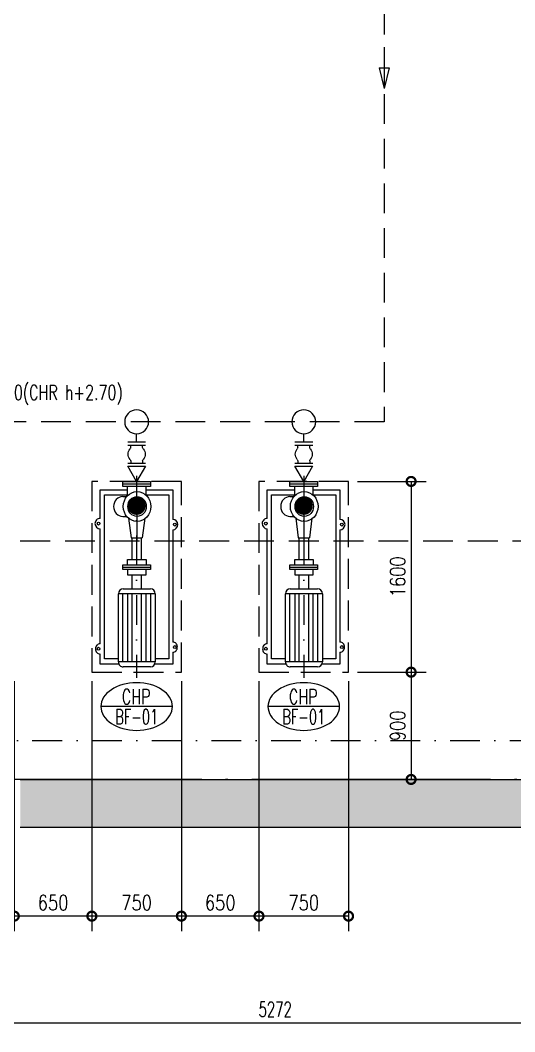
# Model space of a CAD drawing. Extents: x -345393 to -54719, y 203828 to 476815.
# Drawn here: x -334618 to -330476, y 238094 to 246579 of the extents above; entities that cross this region are included whole.
import ezdxf
from ezdxf.enums import TextEntityAlignment as Align

# ---------------------------------------------------------------- set-up
doc = ezdxf.new("R2010")
doc.units = 0
doc.header["$LTSCALE"] = 1000
doc.header["$MEASUREMENT"] = 0
for name, pattern in [('CONTINOUS', [0]), ('DASH', [0.35, 0.25, -0.1]), ('DASHDOT', [1, 0.5, -0.25, 0, -0.25]), ('DASHDOT2', [0.5, 0.25, -0.125, 0, -0.125]), ('DASHED', [0.75, 0.5, -0.25]), ('DOTE', [2.42, 2, -0.2, 0.02, -0.2])]:
    doc.linetypes.add(name, pattern=pattern)
doc.layers.get('0').update_dxf_attribs({"color": 252, "linetype": 'CONTINUOUS'})
doc.layers.get('Defpoints').update_dxf_attribs({"color": 252, "linetype": 'CONTINUOUS'})
for name, color, linetype in [('DOTE', 250, 'DOTE'), ('PUB_HATCH', 250, 'CONTINUOUS'), ('WALL', 252, 'CONTINUOUS'), ('暖通-水-标注', 95, 'CONTINUOUS'), ('暖通-水-水阀', 3, 'CONTINUOUS'), ('暖通-水-管道-供水', 1, 'CONTINUOUS'), ('暖通-水-管道-回水', 6, 'DASHED'), ('暖通-水-管道-管径', 201, 'CONTINUOUS'), ('暖通-水-设备基础', 75, 'DASH'), ('暖通-风-标注', 160, 'CONTINUOUS')]:
    doc.layers.add(name, color=color, linetype=linetype)
for name, color, linetype, lineweight in [('暖通-水-管道-冷却水供水', 1, 'CONTINUOUS', 0), ('暖通-水-设备', 3, 'CONTINUOUS', 20), ('暖通-水-设备型号', 50, 'CONTINUOUS', 20), ('设备', 3, 'CONTINUOUS', 15)]:
    doc.layers.add(name, color=color, linetype=linetype, lineweight=lineweight)
doc.styles.add('HZ-ZGBZ', font='romanc.shx', dxfattribs={"width": 0.65, "bigfont": '0hztxt.shx'})
doc.styles.add('M-TEXT2', font='romanc.shx', dxfattribs={"width": 0.8, "bigfont": 'hzf.shx'})
doc.dimstyles.new('暖-标注50', dxfattribs={"dimscale": 0.5, "dimtxt": 250, "dimasz": 1, "dimexe": 150, "dimexo": 150, "dimgap": 100, "dimtad": 1, "dimdec": 0, "dimdsep": 46, "dimtxsty": 'HZ-ZGBZ', "dimblk": '_DIMX', "dimcen": 0.09, "dimclrt": 7, "dimadec": 0, "dimazin": 0, "dimtfac": 1, "dimtdec": 0, "dimtix": 1, "dimtmove": 2, "dimatfit": 3, "dimldrblk": '_DIMX', "dimfxl": 0, "dimtolj": 1, "dimtzin": 0, "dimarcsym": 0})
doc.dimstyles.new('暖通-水-尺寸标注50', dxfattribs={"dimscale": 0.5, "dimtxt": 250, "dimasz": 300, "dimexe": 250, "dimexo": 150, "dimgap": 100, "dimtad": 1, "dimdec": 4, "dimrnd": 5, "dimdsep": 46, "dimtxsty": 'M-TEXT2', "dimblk1": 'DOTSMALL', "dimblk2": 'DOTSMALL', "dimsah": 1, "dimcen": 0.09, "dimclrd": 256, "dimclre": 256, "dimclrt": 7, "dimadec": 0, "dimazin": 0, "dimtfac": 1, "dimtdec": 4, "dimtix": 1, "dimtmove": 2, "dimatfit": 3, "dimldrblk": 'DOTSMALL', "dimfxl": 0, "dimtolj": 1, "dimtzin": 0, "dimarcsym": 0})

# ---------------------------------------------------------------- blocks, each defined once
blk = doc.blocks.new('卧式水泵WILO-100-315')
for p, q in [((-115.9, 1556.4), (115.6, 1556.4)), ((-115.9, 1512.8), (-115.9, 1556.4)), ((-115.9, 1536.6), (115.6, 1536.6)), ((115.6, 1556.4), (115.6, 1512.8)), ((-306.6, 1484.9), (-75.4, 1484.9)), ((-306.6, 1245.4), (-306.6, 1484.9)), ((-270.1, 66.9), (-270.1, 1442.8)), ((-270.1, 1442.8), (-70.1, 1442.8)), ((115.6, 1512.8), (-115.9, 1512.8)), ((-75.4, 1437.8), (-75.4, 1512.8)), ((77.5, 1442.8), (269.9, 1442.8)), ((78.8, 1441.6), (78.8, 1512.8)), ((78.8, 1484.9), (302.9, 1484.9)), ((269.9, 1442.8), (269.9, 66.9)), ((302.9, 1484.9), (302.9, 1484.9)), ((302.9, 1484.9), (302.9, 1236.8)), ((-115.9, 1429.5), (-82.9, 1429.5)), ((-115.9, 1262.9), (-82.9, 1262.9)), ((-67.6, 1247.5), (-47.2, 1083.6)), ((67.3, 1247.5), (46.9, 1083.6)), ((-306.6, 194.3), (-306.6, 1159.8)), ((302.9, 1151.2), (302.9, 209.4)), ((-47.2, 1083.6), (46.9, 1083.6)), ((-38.7, 1083.6), (38.4, 1083.6)), ((-38.7, 900.3), (-38.7, 1083.6)), ((38.4, 1083.6), (38.4, 900.3)), ((-115.9, 856.7), (115.6, 856.7)), ((-115.9, 817), (-115.9, 856.7)), ((-75.4, 900.3), (78.8, 900.3)), ((-75.4, 856.7), (-75.4, 900.3)), ((78.8, 900.3), (78.8, 856.7)), ((115.6, 856.7), (115.6, 817)), ((-115.9, 836.9), (115.6, 836.9)), ((115.6, 817), (-115.9, 817)), ((78.8, 817), (-75.4, 817)), ((-75.4, 817), (-75.4, 773.4)), ((-75.4, 773.4), (78.8, 773.4)), ((-38.7, 656.1), (-38.7, 773.4)), ((38.4, 773.4), (38.4, 656.1)), ((78.8, 773.4), (78.8, 817)), ((-152.6, 616.4), (156, 616.4)), ((-152.6, 42.8), (-152.6, 613.3)), ((-112.9, 656.1), (116.3, 656.1)), ((156, 613.3), (156, 42.8)), ((-306.6, 24.7), (-306.6, 108.7)), ((302.9, 123.9), (302.9, 24.7)), ((-148.9, 24.7), (-306.6, 24.7)), ((-152.6, 66.9), (-270.1, 66.9)), ((156, 43.6), (-152.6, 43.6)), ((116.3, 0), (-112.9, 0)), ((302.9, 24.7), (152.2, 24.7)), ((269.9, 66.9), (156, 66.9))]:
    blk.add_line(p, q)
at = {"color": 7, "linetype": 'DASHDOT2'}
blk.add_line((0, 1603.4), (0, -90.1), dxfattribs=at)
at = {"color": 3}
for p, q in [((-115.9, 43.6), (-115.9, 616.4)), ((-75.4, 616.4), (-75.4, 43.6)), ((-38.7, 43.6), (-38.7, 616.4)), ((38.4, 616.4), (38.4, 43.6)), ((78.8, 43.6), (78.8, 616.4)), ((115.6, 616.4), (115.6, 43.6))]:
    blk.add_line(p, q, dxfattribs=at)
blk.add_ellipse((3.7, 1346.2), major_axis=(0, 125.2), ratio=0.926829)
for centre, major_axis, ratio, start_param, end_param in [((-115.8, 1346.2), (0, 83.3), 0.926829, 0.000675, 3.140918), ((-309, 1201.9), (10.6, 42.5), 0.917632, 0.207594, 1.778391), ((-309, 1203.4), (10.6, -42.5), 0.917632, 4.504795, 6.075591), ((305.2, 1193.2), (10.6, -42.5), 0.917632, 1.363202, 2.933998), ((305.2, 1194.8), (10.6, 42.5), 0.917632, 3.349187, 4.919983), ((-112.9, 613.3), (0, 42.8), 0.926829, 0, 1.570796), ((116.3, 613.3), (0, 42.8), 0.926829, -1.570796, 0), ((-308.2, 154.7), (9.2, 38.7), 0.914546, 0.212931, 1.865971), ((304.4, 169.8), (-9.2, 38.7), 0.914546, 4.417214, 6.070255), ((-308.2, 148.3), (-9.2, 38.7), 0.914546, 1.275621, 2.928662), ((304.4, 163.5), (9.2, 38.7), 0.914546, 3.354523, 5.007564), ((-112.9, 42.8), (0, 42.8), 0.926829, 1.570796, 3.141593), ((116.3, 42.8), (0, 42.8), 0.926829, 3.141593, 4.712389)]:
    blk.add_ellipse(centre, major_axis=major_axis, ratio=ratio, start_param=start_param, end_param=end_param)
for centre, major_axis in [((3.7, 1346.2), (0, -83.2)), ((-318.6, 1202.9), (0, -12.2)), ((319, 1194.3), (0, 12.2)), ((319, 166.7), (0, 12.2)), ((-318.6, 153.2), (0, -12.2))]:
    blk.add_ellipse(centre, major_axis=major_axis, ratio=0.926829, dxfattribs=at)
at = {"linetype": 'DASHDOT2'}
blk.add_point((0, 1350.9), dxfattribs=at)
blk = doc.blocks.new('MB-EQSN-2')
blk.add_line((-600, 0), (600, 0))
blk.add_ellipse((0, 0), major_axis=(-600, 0), ratio=0.666667)
at = {"style": 'M-TEXT2', "width": 0.7}
blk.add_attdef('大设备类型', text='', height=250, dxfattribs=at).set_placement((9, 165), align=Align.MIDDLE_CENTER)
at = {"style": 'M-TEXT2', "width": 0.636448}
blk.add_attdef('大设备编号', text='', height=250, dxfattribs=at).set_placement((-361, -296), (359, -296), align=Align.FIT)
blk = doc.blocks.new('FCU-RISER1')
at = {"color": 7}
blk.add_circle((0, 0), 50, dxfattribs=at)
blk = doc.blocks.new('橡胶软接头150')
for p, q in [((0, -90), (0, 90)), ((21, 60), (0, 60)), ((158, 60), (180, 60)), ((180, -90), (180, 90)), ((21, -60), (0, -60)), ((158, -60), (180, -60))]:
    blk.add_line(p, q)
for centre, radius, start, end in [((21, 83), 22.5, 270, 310.5421), ((90, 3), 82.9, 49.4579, 130.5421), ((158, 83), 22.5, 229.4579, 270), ((21, -83), 22.5, 49.4579, 90), ((90, -3), 82.9, 229.4579, 310.5421), ((158, -83), 22.5, 90, 130.5421)]:
    blk.add_arc(centre, radius, start, end)
blk = doc.blocks.new('A$C587546E9')
at = {"layer": '设备', "linetype": 'Continuous'}
for p, q in [((0, 0), (0, 408)), ((0, 408), (358, 204)), ((358, 204), (0, 0))]:
    blk.add_line(p, q, dxfattribs=at)
blk = doc.blocks.new('箭头')
at = {"color": 3, "linetype": 'CONTINOUS'}
for p, q in [((-317, 0), (381, 0)), ((32, 84), (381, 0)), ((32, 84), (32, -84)), ((32, -84), (381, 0))]:
    blk.add_line(p, q, dxfattribs=at)
blk = doc.blocks.new('_DOTSMALL')
at = {"color": 0, "const_width": 0.5}
blk.add_lwpolyline([(-0.0625, 0, 1), (0.0625, 0, 1)], format="xyb", close=True, dxfattribs=at)
blk = doc.blocks.new('*D153')
at = {"layer": 'Defpoints', "color": 0}
for p in [(-332618.2, 241110.5), (-331868.2, 241110.5), (-332618.2, 239064)]:
    blk.add_point(p, dxfattribs=at)
at = {"layer": '暖通-水-标注', "linetype": 'Continuous', "lineweight": -2}
for p, q in [((-332618.2, 241035.5), (-332618.2, 238939)), ((-331868.2, 241035.5), (-331868.2, 238939)), ((-331868.2, 239064), (-332618.2, 239064))]:
    blk.add_line(p, q, dxfattribs=at)
at = {"layer": '暖通-水-标注', "lineweight": -2, "xscale": 150, "yscale": 150, "zscale": 150, "rotation": 180}
blk.add_blockref('_DOTSMALL', (-332618.2, 239064), dxfattribs=at)
at = {"layer": '暖通-水-标注', "lineweight": -2, "xscale": 150, "yscale": 150, "zscale": 150}
blk.add_blockref('_DOTSMALL', (-331868.2, 239064), dxfattribs=at)
at = {"layer": '暖通-水-标注', "color": 7, "insert": (-332243.2, 239176.5), "char_height": 125, "attachment_point": 5, "style": 'M-TEXT2'}
blk.add_mtext('\\A1;750', dxfattribs=at)
blk = doc.blocks.new('*D154')
at = {"layer": 'Defpoints', "color": 0}
for p in [(-333268.2, 241110.5), (-332618.2, 241110.5), (-333268.2, 239064)]:
    blk.add_point(p, dxfattribs=at)
at = {"layer": '暖通-水-标注', "linetype": 'Continuous', "lineweight": -2}
for p, q in [((-333268.2, 241035.5), (-333268.2, 238939)), ((-332618.2, 241035.5), (-332618.2, 238939)), ((-332618.2, 239064), (-333268.2, 239064))]:
    blk.add_line(p, q, dxfattribs=at)
at = {"layer": '暖通-水-标注', "lineweight": -2, "xscale": 150, "yscale": 150, "zscale": 150, "rotation": 180}
blk.add_blockref('_DOTSMALL', (-333268.2, 239064), dxfattribs=at)
at = {"layer": '暖通-水-标注', "lineweight": -2, "xscale": 150, "yscale": 150, "zscale": 150}
blk.add_blockref('_DOTSMALL', (-332618.2, 239064), dxfattribs=at)
at = {"layer": '暖通-水-标注', "color": 7, "insert": (-332943.2, 239176.5), "char_height": 125, "attachment_point": 5, "style": 'M-TEXT2'}
blk.add_mtext('\\A1;650', dxfattribs=at)
blk = doc.blocks.new('*D155')
at = {"layer": 'Defpoints', "color": 0}
for p in [(-334018.2, 241110.5), (-333268.2, 241110.5), (-334018.2, 239064)]:
    blk.add_point(p, dxfattribs=at)
at = {"layer": '暖通-水-标注', "linetype": 'Continuous', "lineweight": -2}
for p, q in [((-334018.2, 241035.5), (-334018.2, 238939)), ((-333268.2, 241035.5), (-333268.2, 238939)), ((-333268.2, 239064), (-334018.2, 239064))]:
    blk.add_line(p, q, dxfattribs=at)
at = {"layer": '暖通-水-标注', "lineweight": -2, "xscale": 150, "yscale": 150, "zscale": 150, "rotation": 180}
blk.add_blockref('_DOTSMALL', (-334018.2, 239064), dxfattribs=at)
at = {"layer": '暖通-水-标注', "lineweight": -2, "xscale": 150, "yscale": 150, "zscale": 150}
blk.add_blockref('_DOTSMALL', (-333268.2, 239064), dxfattribs=at)
at = {"layer": '暖通-水-标注', "color": 7, "insert": (-333643.2, 239176.5), "char_height": 125, "attachment_point": 5, "style": 'M-TEXT2'}
blk.add_mtext('\\A1;750', dxfattribs=at)
blk = doc.blocks.new('*D156')
at = {"layer": 'Defpoints', "color": 0}
for p in [(-334668.2, 241110.5), (-334018.2, 241110.5), (-334668.2, 239064)]:
    blk.add_point(p, dxfattribs=at)
at = {"layer": '暖通-水-标注', "linetype": 'Continuous', "lineweight": -2}
for p, q in [((-334668.2, 241035.5), (-334668.2, 238939)), ((-334018.2, 241035.5), (-334018.2, 238939)), ((-334018.2, 239064), (-334668.2, 239064))]:
    blk.add_line(p, q, dxfattribs=at)
at = {"layer": '暖通-水-标注', "lineweight": -2, "xscale": 150, "yscale": 150, "zscale": 150, "rotation": 180}
blk.add_blockref('_DOTSMALL', (-334668.2, 239064), dxfattribs=at)
at = {"layer": '暖通-水-标注', "lineweight": -2, "xscale": 150, "yscale": 150, "zscale": 150}
blk.add_blockref('_DOTSMALL', (-334018.2, 239064), dxfattribs=at)
at = {"layer": '暖通-水-标注', "color": 7, "insert": (-334343.2, 239176.5), "char_height": 125, "attachment_point": 5, "style": 'M-TEXT2'}
blk.add_mtext('\\A1;650', dxfattribs=at)
blk = doc.blocks.new('*D163')
at = {"layer": 'Defpoints', "color": 0}
for p in [(-331868.2, 242710.5), (-331868.2, 241110.5), (-331343.8, 241110.5)]:
    blk.add_point(p, dxfattribs=at)
at = {"layer": '暖通-水-标注', "linetype": 'Continuous', "lineweight": -2}
for p, q in [((-331793.2, 242710.5), (-331218.8, 242710.5)), ((-331343.8, 242710.5), (-331343.8, 241110.5)), ((-331793.2, 241110.5), (-331218.8, 241110.5))]:
    blk.add_line(p, q, dxfattribs=at)
at = {"layer": '暖通-水-标注', "lineweight": -2, "xscale": 150, "yscale": 150, "zscale": 150}
for p, rotation in [((-331343.8, 242710.5), 90), ((-331343.8, 241110.5), 270)]:
    blk.add_blockref('_DOTSMALL', p, dxfattribs=dict(at, rotation=rotation))
at = {"layer": '暖通-水-标注', "color": 7, "insert": (-331456.3, 241910.5), "char_height": 125, "attachment_point": 5, "rotation": 90, "style": 'M-TEXT2'}
blk.add_mtext('\\A1;1600', dxfattribs=at)
blk = doc.blocks.new('*D164')
at = {"layer": 'Defpoints', "color": 0}
for p in [(-331868.2, 241110.5), (-331868.2, 240210.5), (-331343.8, 240210.5)]:
    blk.add_point(p, dxfattribs=at)
at = {"layer": '暖通-水-标注', "linetype": 'Continuous', "lineweight": -2}
for p, q in [((-331793.2, 241110.5), (-331218.8, 241110.5)), ((-331343.8, 241110.5), (-331343.8, 240210.5)), ((-331793.2, 240210.5), (-331218.8, 240210.5))]:
    blk.add_line(p, q, dxfattribs=at)
at = {"layer": '暖通-水-标注', "lineweight": -2, "xscale": 150, "yscale": 150, "zscale": 150}
for p, rotation in [((-331343.8, 241110.5), 90), ((-331343.8, 240210.5), 270)]:
    blk.add_blockref('_DOTSMALL', p, dxfattribs=dict(at, rotation=rotation))
at = {"layer": '暖通-水-标注', "color": 7, "insert": (-331456.3, 240660.5), "char_height": 125, "attachment_point": 5, "rotation": 90, "style": 'M-TEXT2'}
blk.add_mtext('\\A1;900', dxfattribs=at)
blk = doc.blocks.new('_DIMX')
blk.add_line((-150, 0), (150, 0))
at = {"const_width": 50}
blk.add_lwpolyline([(-70, -70), (70, 70)], dxfattribs=at)
blk = doc.blocks.new('*D173')
at = {"layer": 'Defpoints', "color": 0}
for p in [(-335118.2, 239064), (-329846.1, 239064), (-329846.1, 238168.9)]:
    blk.add_point(p, dxfattribs=at)
at = {"layer": '暖通-风-标注', "color": 0, "lineweight": -2}
for p, q in [((-335118.2, 238989), (-335118.2, 238093.9)), ((-329846.1, 238989), (-329846.1, 238093.9)), ((-335117.7, 238168.9), (-329846.6, 238168.9))]:
    blk.add_line(p, q, dxfattribs=at)
at = {"layer": '暖通-风-标注', "color": 0, "lineweight": -2, "xscale": 0.5, "yscale": 0.5, "zscale": 0.5, "rotation": 180}
blk.add_blockref('_DIMX', (-335118.2, 238168.9), dxfattribs=at)
at = {"layer": '暖通-风-标注', "color": 0, "lineweight": -2, "xscale": 0.5, "yscale": 0.5, "zscale": 0.5}
blk.add_blockref('_DIMX', (-329846.1, 238168.9), dxfattribs=at)
at = {"layer": '暖通-风-标注', "color": 7, "insert": (-332482.2, 238281.4), "char_height": 125, "attachment_point": 5, "style": 'HZ-ZGBZ'}
blk.add_mtext('\\A1;5272', dxfattribs=at)

msp = doc.modelspace()

# ---------------------------------------------------------------- hatches: boundary and pattern name
at = {"layer": 'PUB_HATCH'}
msp.add_hatch(color=256, dxfattribs=at).paths.add_polyline_path([(-330146.79558, 239810.50248), (-330146.79558, 240210.50248), (-334618.20811, 240210.50248), (-334618.20811, 239810.50248)])

# ---------------------------------------------------------------- linework, layer by layer
at = {"layer": 'DOTE'}
msp.add_line((-311318.21421, 240210.50248), (-340918.202, 240210.50248), dxfattribs=at)
at = {"layer": 'WALL'}
for p, q in [((-334618.20811, 240210.50248), (-330146.79558, 240210.50248)), ((-334618.20811, 239810.50248), (-330146.79558, 239810.50248))]:
    msp.add_line(p, q, dxfattribs=at)
at = {"layer": '暖通-水-水阀'}
for p, q in [((-333568.46091, 243039.05172), (-333717.67525, 243039.05172)), ((-332168.46091, 243039.05172), (-332317.67525, 243039.05172))]:
    msp.add_line(p, q, dxfattribs=at)
at = {"layer": '暖通-水-管道-冷却水供水'}
for p, q in [((-333643.06808, 243039.05172), (-333643.06808, 243110.50191)), ((-332243.06808, 243039.05172), (-332243.06808, 243110.50191))]:
    msp.add_line(p, q, dxfattribs=at)
at = {"layer": '暖通-水-管道-回水', "ltscale": 0.5}
for p, q in [((-331568.20811, 251210.50248), (-331568.20811, 243210.50191)), ((-331568.20811, 243210.50191), (-336818.20811, 243210.50191)), ((-327618.20811, 242210.50191), (-336818.20811, 242210.50191))]:
    msp.add_line(p, q, dxfattribs=at)
at = {"layer": '暖通-水-管道-回水'}
for p, q in [((-333642.92806, 242504.92452), (-333642.92806, 242210.50191)), ((-332242.92806, 242504.92452), (-332242.92806, 242210.50191))]:
    msp.add_line(p, q, dxfattribs=at)
at = {"layer": '暖通-水-管道-回水', "color": 100, "linetype": 'DASHDOT', "ltscale": 0.5}
msp.add_line((-338518.20811, 240538.50248), (-313518.20811, 240538.50248), dxfattribs=at)
at = {"layer": '暖通-水-管道-回水', "const_width": 75}
for points in [[(-333642.92806, 242467.42452, -1), (-333642.92806, 242542.42452, -1)], [(-332242.92806, 242467.42452, -1), (-332242.92806, 242542.42452, -1)]]:
    msp.add_lwpolyline(points, format="xyb", close=True, dxfattribs=at)
at = {"layer": '暖通-水-设备基础', "color": 75}
for points in [[(-334018.20811, 241110.50191), (-333268.20811, 241110.50191), (-333268.20811, 242710.50191), (-334018.20811, 242710.50191)], [(-332618.20811, 241110.50191), (-331868.20811, 241110.50191), (-331868.20811, 242710.50191), (-332618.20811, 242710.50191)]]:
    msp.add_lwpolyline(points, close=True, dxfattribs=at)

# ---------------------------------------------------------------- block references
at = {"layer": '暖通-水-水阀', "xscale": -0.5, "yscale": 0.5, "zscale": 0.5, "rotation": 90}
msp.add_blockref('箭头', (-331568.20811, 246196.23378), dxfattribs=at)
at = {"layer": '暖通-水-水阀', "color": 0, "xscale": -0.8301404714584351, "yscale": 0.8301404714584351, "zscale": 0.8301404853128991, "rotation": 270}
for p in [(-333643.06808, 242864.53096), (-332243.06808, 242864.53096)]:
    msp.add_blockref('橡胶软接头150', p, dxfattribs=at)
at = {"layer": '暖通-水-水阀', "color": 0, "extrusion": (0, 0, -1), "xscale": -0.3599999998696148, "yscale": 0.3599999999860302, "zscale": -0.36, "rotation": 90}
for p in [(333716.57724, 242839.53089), (332316.57724, 242839.53089)]:
    msp.add_blockref('A$C587546E9', p, dxfattribs=at)
at = {"layer": '暖通-水-管道-供水', "xscale": -2, "yscale": 2, "zscale": 2, "rotation": 90}
for p in [(-333643.06808, 243210.50191), (-332243.06808, 243210.50191)]:
    msp.add_blockref('FCU-RISER1', p, dxfattribs=at)
at = {"layer": '暖通-水-设备'}
for p in [(-333643.06808, 241154.05812), (-332243.06808, 241154.05812)]:
    msp.add_blockref('卧式水泵WILO-100-315', p, dxfattribs=at)
at = {"layer": '暖通-水-设备型号'}
ref = msp.add_blockref('MB-EQSN-2', (-333643.06808, 240822.26368), dxfattribs=dict(at, xscale=-0.5, yscale=0.5))
ref.add_attrib('大设备类型', 'CHP', dxfattribs={"layer": '0', "height": 125, "style": 'M-TEXT2', "width": 0.7}).set_placement((-333647.40741, 240904.57316), align=Align.MIDDLE_CENTER)
ref.add_attrib('大设备编号', 'BF-01', dxfattribs={"layer": '0', "height": 125, "style": 'M-TEXT2', "width": 0.604626}).set_placement((-333822.67036, 240674.04513), (-333462.77405, 240674.04513), align=Align.FIT)
ref = msp.add_blockref('MB-EQSN-2', (-332243.06808, 240822.26368), dxfattribs=dict(at, xscale=-0.5, yscale=0.5))
ref.add_attrib('大设备类型', 'CHP', dxfattribs={"layer": '0', "height": 125, "style": 'M-TEXT2', "width": 0.7}).set_placement((-332247.40741, 240904.57316), align=Align.MIDDLE_CENTER)
ref.add_attrib('大设备编号', 'BF-01', dxfattribs={"layer": '0', "height": 125, "style": 'M-TEXT2', "width": 0.604626}).set_placement((-332422.67036, 240674.04513), (-332062.77405, 240674.04513), align=Align.FIT)

# ---------------------------------------------------------------- texts
at = {"layer": '暖通-水-管道-管径', "style": 'M-TEXT2', "width": 0.7}
msp.add_text('DN350(CHR h+2.70)', height=125, dxfattribs=at).set_placement((-334982.80851, 243456.94342), align=Align.MIDDLE_LEFT)

# ---------------------------------------------------------------- dimensions: what is measured, and where the dimension line sits
at = {"layer": '暖通-水-标注'}
for base, p1, p2, picture, middle in [((-331343.81917, 241110.50191), (-331868.20811, 242710.50191), (-331868.20811, 241110.50191), '*D163', (-331456.31917, 241910.50191)), ((-331343.81917, 240210.50248), (-331868.20811, 241110.50191), (-331868.20811, 240210.50248), '*D164', (-331456.31917, 240660.5022))]:
    dim = msp.add_linear_dim(base=base, p1=p1, p2=p2, angle=90, dimstyle='暖通-水-尺寸标注50', dxfattribs=at)
    dim.commit()
    dim.dimension.update_dxf_attribs({"geometry": picture, "text_midpoint": middle})
for base, p1, p2, picture, middle in [((-334668.20811, 239063.97029), (-334018.20811, 241110.50191), (-334668.20811, 241110.50191), '*D156', (-334343.20811, 239176.47029)), ((-334018.20811, 239063.97029), (-333268.20811, 241110.50191), (-334018.20811, 241110.50191), '*D155', (-333643.20811, 239176.47029)), ((-333268.20811, 239063.97029), (-332618.20811, 241110.50191), (-333268.20811, 241110.50191), '*D154', (-332943.20811, 239176.47029)), ((-332618.20811, 239063.97029), (-331868.20811, 241110.50191), (-332618.20811, 241110.50191), '*D153', (-332243.20811, 239176.47029))]:
    dim = msp.add_linear_dim(base=base, p1=p1, p2=p2, dimstyle='暖通-水-尺寸标注50', dxfattribs=at)
    dim.commit()
    dim.dimension.update_dxf_attribs({"geometry": picture, "text_midpoint": middle})
at = {"layer": '暖通-风-标注'}
dim = msp.add_linear_dim(base=(-329846.13017, 238168.86397), p1=(-335118.20811, 239063.97029), p2=(-329846.13017, 239063.97029), dimstyle='暖-标注50', dxfattribs=at)
dim.commit()
dim.dimension.update_dxf_attribs({"geometry": '*D173', "text_midpoint": (-332482.16914, 238281.36397)})

doc.saveas('drawing.dxf')
